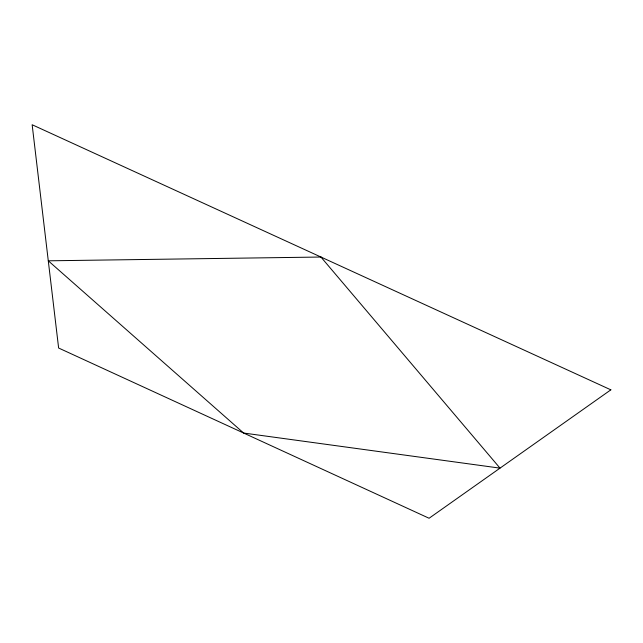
<?xml version="1.0" encoding="UTF-8"?>
<svg xmlns="http://www.w3.org/2000/svg" width="643" height="643" viewBox="0 0 643 643"><rect width="100%" height="100%" fill="white"/><g stroke="black" fill="none" stroke-linecap="round" stroke-linejoin="round"><path stroke-width="0.96" d="M610.85 389.835L429.082 518.258L58.626 348.024L32.15 124.742L610.85 389.835M320.929 257.031L48.281 260.817L243.625 433.036L500.021 468.136L320.929 257.031"/></g></svg>
